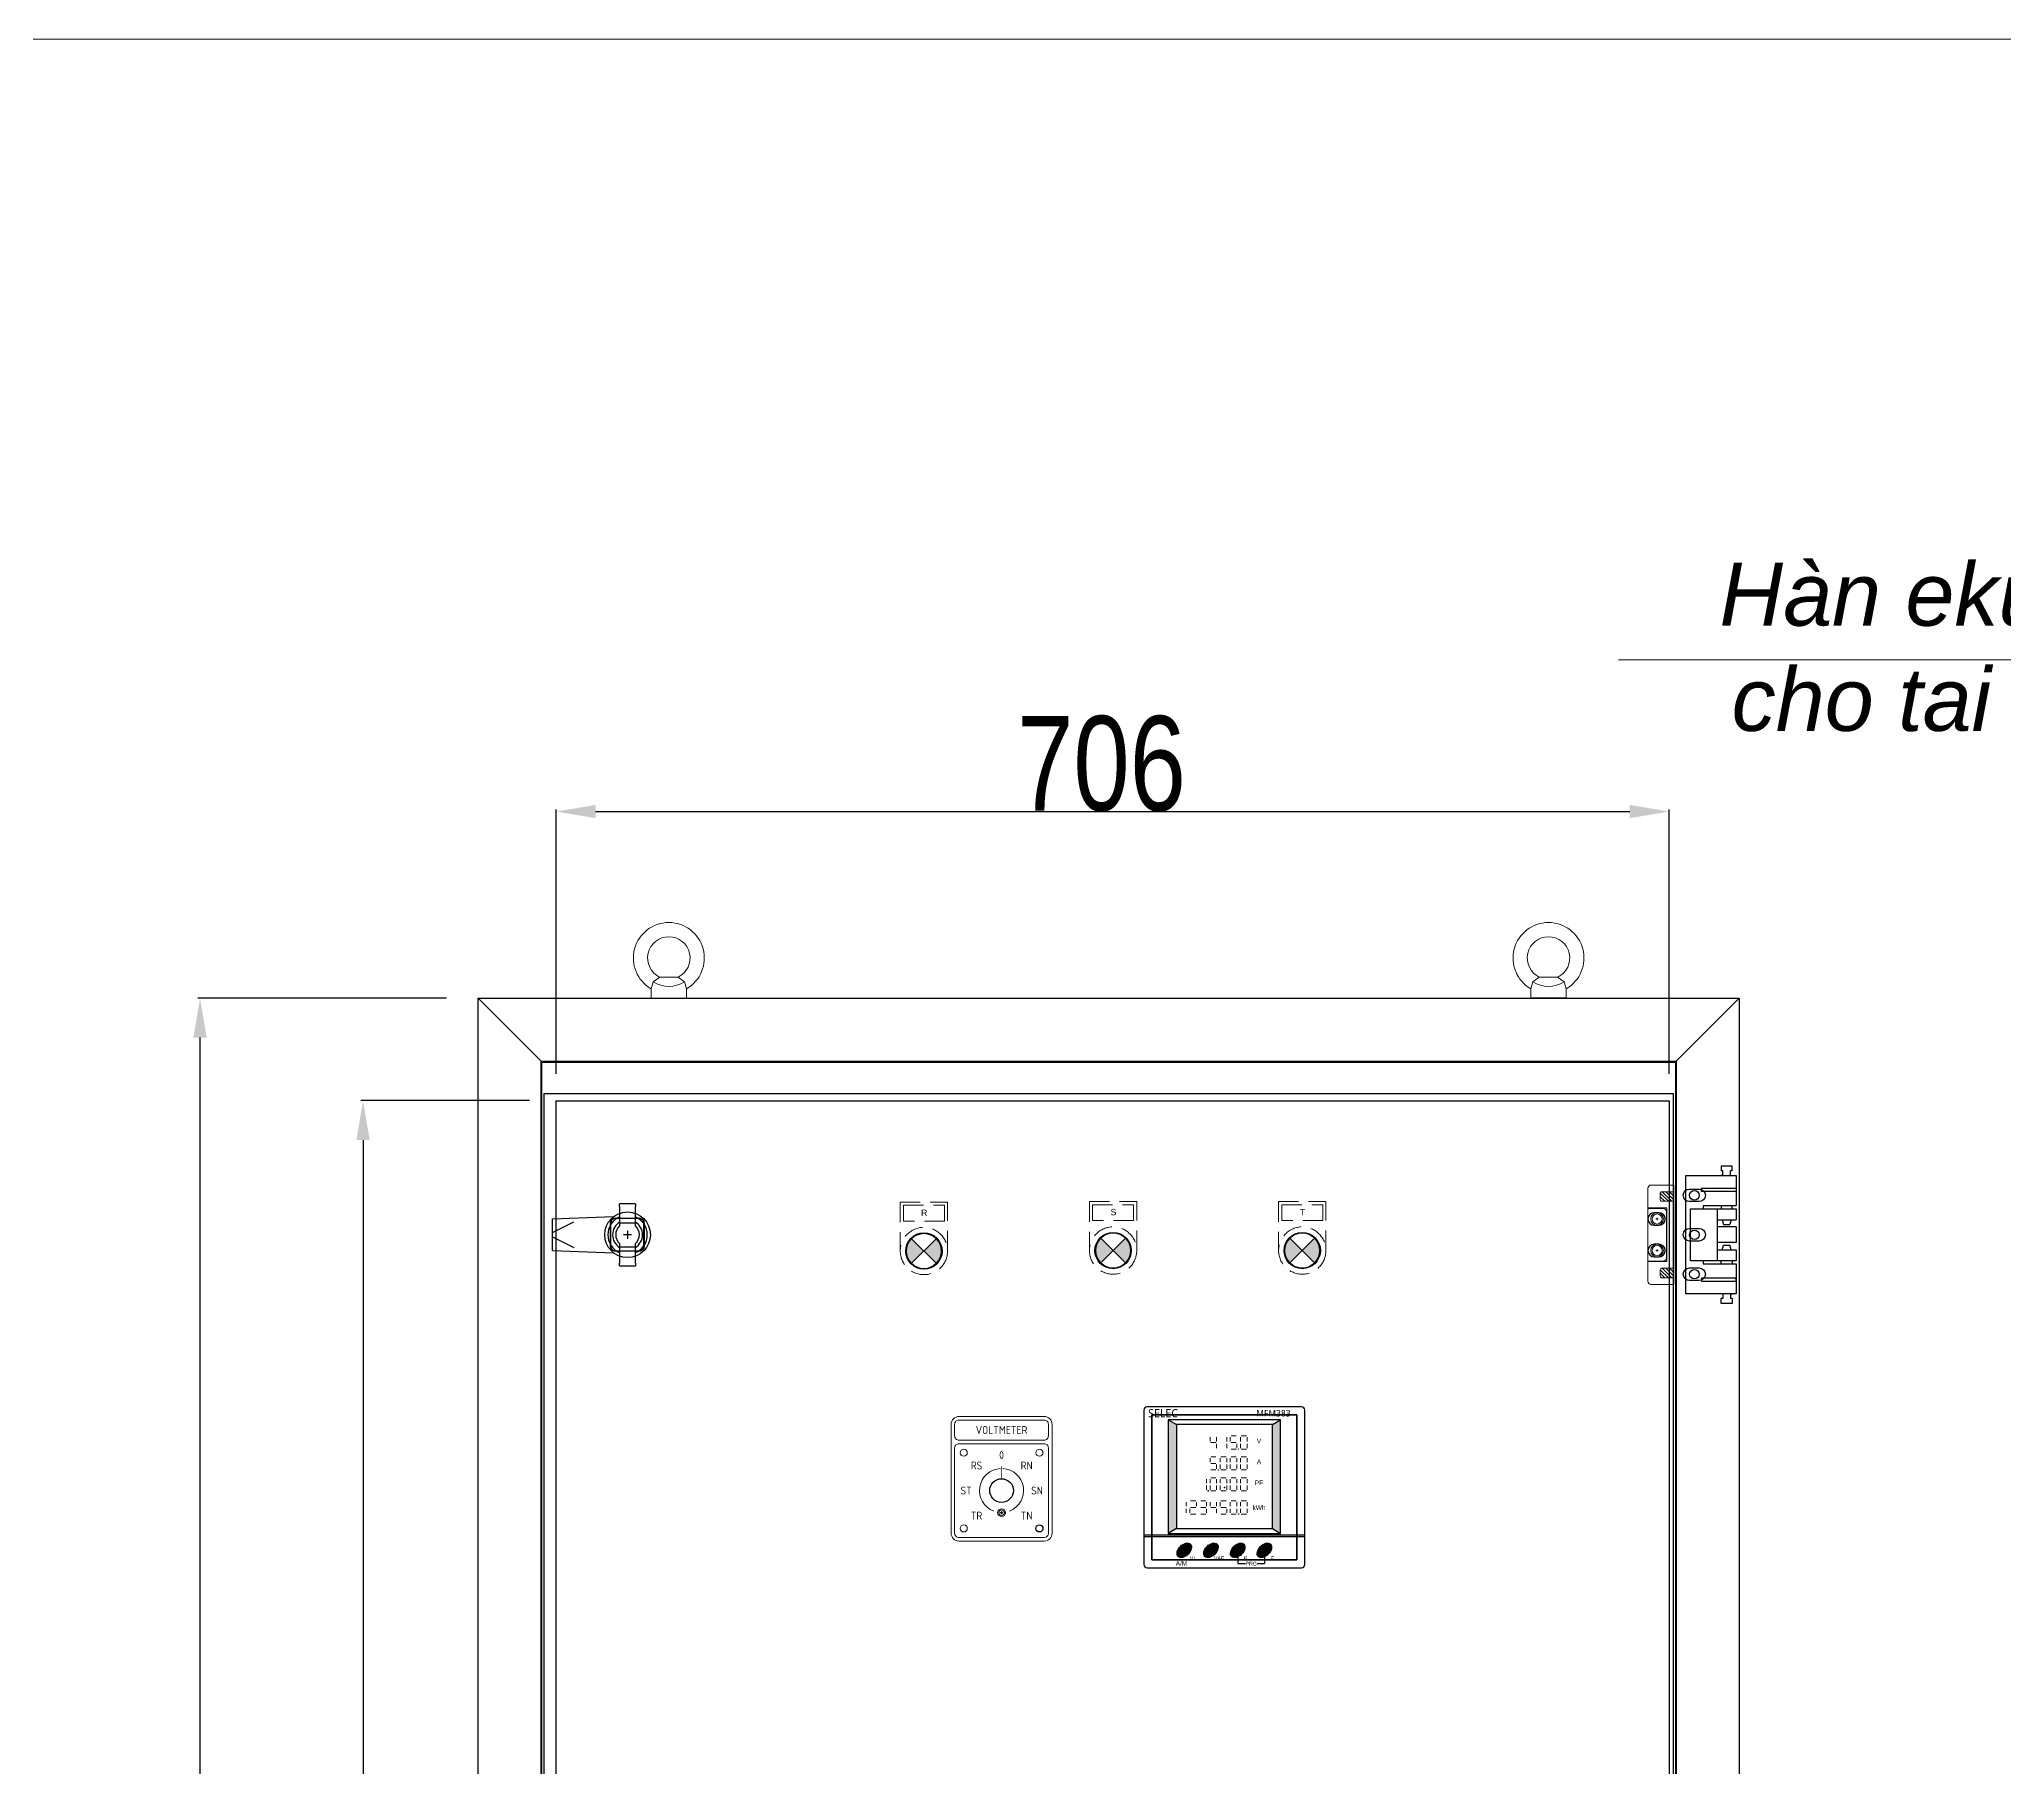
# Model space of a CAD drawing. Header units: inches. Extents: x 21 to 136330, y 8 to 58290.
# Drawn here: x 93930 to 95177, y 24877 to 25972 of the extents above; entities that cross this region are included whole.
import ezdxf
from ezdxf.enums import TextEntityAlignment as Align

# ---------------------------------------------------------------- set-up
doc = ezdxf.new("R2010")
doc.units = ezdxf.units.IN
doc.header["$MEASUREMENT"] = 0
doc.set_wipeout_variables(frame=1)
doc.linetypes.add('DASHED', pattern=[19.05, 12.7, -6.35])
doc.linetypes.add('HIDDEN2', pattern=[4.7625, 3.175, -1.5875])
for name, color, linetype, lineweight in [('0 TĂNG CỨNG', 7, 'Continuous', 15), ('01', 7, 'HIDDEN2', 13), ('07', 5, 'Continuous', 5), ('hw_Text', 7, 'Continuous', 13), ('ME-DIM', 8, 'Continuous', 13)]:
    doc.layers.add(name, color=color, linetype=linetype, lineweight=lineweight)
for name, color, linetype in [('@.0.DM. NÉT CHÍNH', 7, 'Continuous'), ('@.DM. NÉT CẮT', 2, 'Continuous'), ('@.DM. THIẾT BỊ', 7, 'Continuous')]:
    doc.layers.add(name, color=color, linetype=linetype)
doc.layers.add('@.DM. KÍCH THƯỚC', color=8, linetype='Continuous', transparency=0.2)
doc.layers.add('@.DM. KÍCH THƯỚC @ 1', color=8, linetype='Continuous', transparency=0.2)
doc.layers.add('@.DM. TÔ VL', color=8, linetype='DASHED', lineweight=5, transparency=0.4)
doc.styles.add('1_Segoe UI', font='segoeui.ttf')
doc.styles.add('ARIAL', font='arial.ttf')
doc.styles.add('Arial-Black', font='')
doc.styles.add('roman', font='roman.shx', dxfattribs={"width": 0.8})
doc.styles.add('Tahoma (Input Text)', font='tahoma.ttf')
doc.styles.add('TEXT-ELECTRICAL', font='')
doc.styles.add('VnArial', font='')
doc.styles.add('WD_IEC', font='isocp2.shx')
doc.styles.get('Arial-Black').set_extended_font_data('Arial Black')
doc.styles.get('TEXT-ELECTRICAL').set_extended_font_data('.VnArial NarrowH')
doc.styles.get('VnArial').set_extended_font_data('.VnArial')
doc.dimstyles.new('Kích thước Duy Mạnh', dxfattribs={"dimtxt": 30, "dimasz": 25, "dimexe": 1.25, "dimexo": 20, "dimtad": 1, "dimdec": 1, "dimtxsty": 'roman', "dimcen": 2.5, "dimclrd": 8, "dimclre": 8, "dimclrt": 2, "dimadec": 0, "dimazin": 0, "dimtfac": 1, "dimtdec": 1, "dimtix": 1, "dimtmove": 0, "dimatfit": 3, "dimfxl": 1, "dimtfillclr": 1, "dimarcsym": 0})
doc.dimstyles.new('ME DIM 1-20', dxfattribs={"dimscale": 20, "dimtxt": 2, "dimasz": 1, "dimexe": 0.5, "dimexo": 0.5, "dimgap": 0.5, "dimtad": 1, "dimdec": 0, "dimzin": 0, "dimdsep": 46, "dimtxsty": 'TEXT-ELECTRICAL', "dimblk": 'OBLIQUE', "dimcen": 0, "dimdle": 0.5, "dimclrd": 256, "dimclre": 256, "dimclrt": 256, "dimadec": 0, "dimazin": 0, "dimtfac": 1, "dimtdec": 0, "dimtix": 1, "dimtofl": 0, "dimtmove": 0, "dimatfit": 3, "dimfxl": 1, "dimtolj": 1, "dimtzin": 0, "dimlwd": -1, "dimlwe": -1, "dimarcsym": 0})

# ---------------------------------------------------------------- blocks, each defined once
blk = doc.blocks.new('*D1575')
at = {"layer": '@.DM. KÍCH THƯỚC', "color": 8, "lineweight": -2, "transparency": 16777216}
for p, q in [((94257.9, 25316.5), (94257.9, 25484.1)), ((94963.9, 25316.5), (94963.9, 25484.1))]:
    blk.add_line(p, q, dxfattribs=at)
at = {"layer": '@.DM. KÍCH THƯỚC', "lineweight": -2, "transparency": 16777216}
blk.add_line((94282.9, 25482.8), (94938.9, 25482.8), dxfattribs=at)
at = {"layer": '@.DM. KÍCH THƯỚC', "transparency": 16777216}
for points in [[(94282.9, 25487), (94282.9, 25478.6), (94257.9, 25482.8)], [(94938.9, 25487), (94938.9, 25478.6), (94963.9, 25482.8)]]:
    blk.add_solid(points, dxfattribs=at)
at = {"layer": 'Defpoints', "color": 0, "transparency": 16777216}
for p in [(94963.9, 25482.8), (94257.9, 25296.5), (94963.9, 25296.5)]:
    blk.add_point(p, dxfattribs=at)
at = {"layer": '@.DM. KÍCH THƯỚC', "color": 2, "transparency": 16777216, "insert": (94550.3, 25543.4), "char_height": 60, "attachment_point": 1, "style": 'roman'}
blk.add_mtext('706', dxfattribs=at)
blk = doc.blocks.new('*D1576')
at = {"layer": '@.DM. KÍCH THƯỚC', "color": 8, "lineweight": -2, "transparency": 16777216}
for p, q in [((94240.9, 25299.5), (94134.1, 25299.5)), ((94240.9, 24029.5), (94134.1, 24029.5))]:
    blk.add_line(p, q, dxfattribs=at)
at = {"layer": '@.DM. KÍCH THƯỚC', "lineweight": -2, "transparency": 16777216}
blk.add_line((94135.4, 25274.5), (94135.4, 24054.5), dxfattribs=at)
at = {"layer": '@.DM. KÍCH THƯỚC', "transparency": 16777216}
for points in [[(94131.2, 25274.5), (94139.6, 25274.5), (94135.4, 25299.5)], [(94131.2, 24054.5), (94139.6, 24054.5), (94135.4, 24029.5)]]:
    blk.add_solid(points, dxfattribs=at)
at = {"layer": 'Defpoints', "color": 0, "transparency": 16777216}
for p in [(94260.9, 25299.5), (94135.4, 24029.5), (94260.9, 24029.5)]:
    blk.add_point(p, dxfattribs=at)
at = {"layer": '@.DM. KÍCH THƯỚC', "color": 2, "transparency": 16777216, "insert": (94074.8, 24624.5), "char_height": 60, "attachment_point": 1, "rotation": 90, "style": 'roman'}
blk.add_mtext('1270', dxfattribs=at)
blk = doc.blocks.new('*D1581')
at = {"layer": '@.DM. KÍCH THƯỚC', "color": 8, "lineweight": -2, "transparency": 16777216}
for p, q in [((94188.4, 25364.5), (94030.7, 25364.5)), ((94191.4, 23964.5), (94030.7, 23964.5))]:
    blk.add_line(p, q, dxfattribs=at)
at = {"layer": '@.DM. KÍCH THƯỚC', "lineweight": -2, "transparency": 16777216}
blk.add_line((94032, 23989.5), (94032, 25339.5), dxfattribs=at)
at = {"layer": '@.DM. KÍCH THƯỚC', "transparency": 16777216}
for points in [[(94027.8, 25339.5), (94036.2, 25339.5), (94032, 25364.5)], [(94027.8, 23989.5), (94036.2, 23989.5), (94032, 23964.5)]]:
    blk.add_solid(points, dxfattribs=at)
at = {"layer": 'Defpoints', "color": 0, "transparency": 16777216}
for p in [(94032, 25364.5), (94208.4, 25364.5), (94211.4, 23964.5)]:
    blk.add_point(p, dxfattribs=at)
at = {"layer": '@.DM. KÍCH THƯỚC', "color": 2, "transparency": 16777216, "insert": (93971.4, 24584.5), "char_height": 60, "attachment_point": 1, "rotation": 90, "style": 'roman'}
blk.add_mtext('1400', dxfattribs=at)
blk = doc.blocks.new('_Oblique')
at = {"color": 0, "linetype": 'ByBlock', "lineweight": -2}
blk.add_line((-0.5, -0.5), (0.5, 0.5), dxfattribs=at)
blk = doc.blocks.new('KHUNG KT1')
at = {"color": 7}
blk.add_lwpolyline([(0, 0), (7128, 0), (7128, -5040), (0, -5040)], close=True, dxfattribs=at)
at = {"color": 1, "style": 'Tahoma (Input Text)', "flags": 8}
for tag, p in [('#01', (328.9, -4851.1)), ('#03', (1514.7, -4846.3)), ('#05', (2819, -4851.1)), ('#07', (4424, -4851.1)), ('#09', (5172.9, -4851.1)), ('#02', (189.8, -4995.1)), ('#04', (1755.3, -4995.1)), ('#06', (2727.8, -4995.1)), ('#08', (4382.7, -4995.1)), ('#10', (5172.9, -4995.1))]:
    blk.add_attdef(tag, p, '', height=60, dxfattribs=at)
blk.add_attdef('#11', text='', height=60, dxfattribs=at).set_placement((6996, -4961.6), align=Align.CENTER)
at = {"layer": '0 TĂNG CỨNG', "color": 1, "style": 'ARIAL'}
blk.add_attdef('#12', (852.8, -4987.6), '', height=60, dxfattribs=at)
blk = doc.blocks.new('ty')
at = {"lineweight": 5}
for p, q in [((61130.1, -17153), (61126, -17155.8)), ((61130.1, -17153), (61141.8, -17153)), ((61141.8, -17153), (61145.8, -17155.8)), ((61126, -17155.8), (61124.7, -17160.3)), ((61124.7, -17160.3), (61124.7, -17166.3)), ((61145.8, -17155.8), (61147.2, -17160.3)), ((61147.2, -17160.3), (61147.2, -17166.3))]:
    blk.add_line(p, q, dxfattribs=at)
blk.add_line((61124.7, -17166.3), (61147.2, -17166.3))
for radius, start, end in [(22.5, 300, 240), (13.5, 295.6793, 244.3207), (18, 236.633, 303.367)]:
    blk.add_arc((61135.9, -17140.8), radius, start, end, dxfattribs=at)
blk = doc.blocks.new('Den XANH')
h = blk.add_hatch(color=5)
h.paths.add_polyline_path([(15, 15), (22.8, 7.2, 0.198912), (26, 15, 0.198912), (22.8, 22.8)])
h.paths.add_polyline_path([(15, 15), (7.2, 22.8, 0.198912), (4, 15, 0.198912), (7.2, 7.2)])
at = {"color": 7}
for p, q in [((0, 46), (30, 46)), ((0, 46), (0, 15)), ((30, 15), (30, 46))]:
    blk.add_line(p, q, dxfattribs=at)
blk.add_lwpolyline([(2, 44), (28, 44), (28, 34), (2, 34)], close=True, dxfattribs=at)
blk.add_circle((15, 15), 15, dxfattribs=at)
at = {"layer": '07', "color": 5, "linetype": 'Continuous', "lineweight": 5, "ltscale": 3}
for p, q in [((22.8, 22.8), (7.2, 7.2)), ((7.2, 22.8), (22.8, 7.2))]:
    blk.add_line(p, q, dxfattribs=at)
blk.add_circle((15, 15), 11, dxfattribs=at)
at = {"layer": '01', "color": 2, "linetype": 'Continuous', "lineweight": 5, "style": 'Arial-Black'}
blk.add_attdef('T-SP', text='', height=2.4, dxfattribs=at).set_placement((15.2, 37), align=Align.CENTER)
blk = doc.blocks.new('Den DO')
h = blk.add_hatch(color=1)
h.paths.add_polyline_path([(7.2, 7.2), (15, 15), (7.2, 22.8, 0.198912), (4, 15, 0.198912)])
h.paths.add_polyline_path([(15, 15), (22.8, 7.2, 0.198912), (26, 15, 0.198912), (22.8, 22.8)])
at = {"color": 7}
for p, q in [((0, 46), (30, 46)), ((0, 46), (0, 15)), ((30, 15), (30, 46))]:
    blk.add_line(p, q, dxfattribs=at)
blk.add_lwpolyline([(2, 44), (28, 44), (28, 34), (2, 34)], close=True, dxfattribs=at)
blk.add_circle((15, 15), 15, dxfattribs=at)
at = {"layer": '07', "color": 1, "linetype": 'Continuous', "lineweight": 5, "ltscale": 3}
for p, q in [((22.8, 22.8), (7.2, 7.2)), ((7.2, 22.8), (22.8, 7.2))]:
    blk.add_line(p, q, dxfattribs=at)
blk.add_circle((15, 15), 11, dxfattribs=at)
at = {"layer": '01', "color": 2, "linetype": 'Continuous', "lineweight": 5, "style": 'Arial-Black'}
blk.add_attdef('T-SP', text='', height=2.4, dxfattribs=at).set_placement((15, 38.8), align=Align.CENTER)
blk = doc.blocks.new('Den VANG')
h = blk.add_hatch(color=2)
h.paths.add_polyline_path([(22.8, 7.2, 0.198912), (26, 15, 0.198912), (22.8, 22.8), (15, 15)])
h.paths.add_polyline_path([(7.2, 7.2), (15, 15), (7.2, 22.8, 0.198912), (4, 15, 0.198912)])
at = {"color": 7}
for p, q in [((0, 46), (30, 46)), ((0, 46), (0, 15)), ((30, 15), (30, 46))]:
    blk.add_line(p, q, dxfattribs=at)
blk.add_lwpolyline([(2, 44), (28, 44), (28, 34), (2, 34)], close=True, dxfattribs=at)
blk.add_circle((15, 15), 15, dxfattribs=at)
at = {"layer": '07', "color": 2, "linetype": 'Continuous', "lineweight": 5, "ltscale": 3}
for p, q in [((22.8, 22.8), (7.2, 7.2)), ((7.2, 22.8), (22.8, 7.2))]:
    blk.add_line(p, q, dxfattribs=at)
blk.add_circle((15, 15), 11, dxfattribs=at)
at = {"layer": '01', "color": 2, "linetype": 'Continuous', "lineweight": 5, "style": 'Arial-Black'}
blk.add_attdef('T-SP', text='', height=2.4, dxfattribs=at).set_placement((15.2, 37), align=Align.CENTER)
blk = doc.blocks.new('*U132')
for centre in [(-120, -31.3), (0, -31), (120, -31)]:
    blk.add_circle(centre, 11.5)
at = {"layer": '@.DM. TÔ VL', "color": 7}
ref = blk.add_blockref('Den VANG', (-15, -46), dxfattribs=at)
ref.add_attrib('T-SP', 'S', dxfattribs={"layer": '01', "color": 2, "linetype": 'Continuous', "lineweight": 5, "height": 4, "style": 'ARIAL'}).set_placement((0.2, -8.6), align=Align.CENTER)
ref = blk.add_blockref('Den XANH', (105, -46), dxfattribs=at)
ref.add_attrib('T-SP', 'T', dxfattribs={"layer": '01', "color": 2, "linetype": 'Continuous', "lineweight": 5, "height": 4, "style": 'ARIAL'}).set_placement((120.2, -8.7), align=Align.CENTER)
ref = blk.add_blockref('Den DO', (-135, -46.3), dxfattribs=at)
ref.add_attrib('T-SP', 'R', dxfattribs={"layer": '01', "color": 2, "linetype": 'Continuous', "lineweight": 5, "height": 4, "style": 'ARIAL'}).set_placement((-119.8, -9.1), align=Align.CENTER)
blk = doc.blocks.new('*U62')
at = {"color": 0, "linetype": 'ByBlock', "lineweight": 9}
blk.add_lwpolyline([(-27, 32), (27, 32, 0.414214), (29.7, 34.7), (29.7, 42, 0.414214), (27, 44.7), (-27, 44.7, 0.414214), (-29.8, 42), (-29.8, 34.7, 0.414214)], format="xyb", close=True, dxfattribs=at)
at = {"color": 150, "linetype": 'ByBlock', "lineweight": 9}
for centre in [(-24, 24), (24, 24), (-24, -24), (24, -24)]:
    blk.add_circle(centre, 2.25, dxfattribs=at)
at = {"color": 0, "linetype": 'ByBlock', "lineweight": 9, "style": 'WD_IEC'}
for s, p in [('VOLTMETER', (0, 38.4)), ('RS', (-15.9, 15.9)), ('RN', (15.9, 15.9)), ('ST', (-22.5, 0)), ('SN', (22.5, 0)), ('TR', (-15.9, -15.9)), ('TN', (15.9, -15.9))]:
    blk.add_text(s, height=5, dxfattribs=at).set_placement(p, align=Align.MIDDLE_CENTER)
at = {"color": 0, "linetype": 'ByBlock', "lineweight": 9}
blk.add_wipeout([(5.5, 0), (0.2, 15.3), (0.2, 15.3), (0.2, 15.3), (0.2, 15.4), (0.2, 15.4), (0.2, 15.4), (0.2, 15.4), (0.2, 15.4), (0.2, 15.4), (0.2, 15.4), (0.1, 15.4), (0.1, 15.4), (0.1, 15.5), (0.1, 15.5), (0.1, 15.5), (0.1, 15.5), (0.1, 15.5), (0, 15.5), (0, 15.5), (0, 15.5), (0, 15.5), (0, 15.5), (0, 15.5), (-0.1, 15.5), (-0.1, 15.5), (-0.1, 15.5), (-0.1, 15.5), (-0.1, 15.5), (-0.1, 15.4), (-0.1, 15.4), (-0.2, 15.4), (-0.2, 15.4), (-0.2, 15.4), (-0.2, 15.4), (-0.2, 15.4), (-0.2, 15.4), (-0.2, 15.4), (-0.2, 15.3), (-0.2, 15.3), (-0.2, 15.3), (-5.5, 0), (-4.5, -19), (4.5, -19)], dxfattribs=at)
at = {"linetype": 'ByBlock', "lineweight": 9}
blk.add_hatch(color=0, dxfattribs=at).paths.add_polyline_path([(0.2, 15.3), (0.2, 15.3), (0.2, 15.3), (0.2, 15.4), (0.2, 15.4), (0.2, 15.4), (0.2, 15.4), (0.2, 15.4), (0.2, 15.4), (0.2, 15.4), (0.1, 15.4), (0.1, 15.4), (0.1, 15.5), (0.1, 15.5), (0.1, 15.5), (0.1, 15.5), (0.1, 15.5), (0, 15.5), (0, 15.5), (0, 15.5), (0, 15.5), (0, 15.5), (0, 15.5), (-0.1, 15.5), (-0.1, 15.5), (-0.1, 15.5), (-0.1, 15.5), (-0.1, 15.5), (-0.1, 15.4), (-0.1, 15.4), (-0.2, 15.4), (-0.2, 15.4), (-0.2, 15.4), (-0.2, 15.4), (-0.2, 15.4), (-0.2, 15.4), (-0.2, 15.4), (-0.2, 15.3), (-0.2, 15.3), (-0.2, 15.3), (-0.2, 7.5), (0.2, 7.5)])
at = {"color": 0, "linetype": 'ByBlock', "lineweight": 18}
blk.add_lwpolyline([(-27, -32), (27, -32, 0.414214), (32, -27), (32, 42, 0.414214), (27, 47), (-27, 47, 0.414214), (-32, 42), (-32, -27, 0.414214)], format="xyb", close=True, dxfattribs=at)
at = {"color": 0, "linetype": 'ByBlock', "lineweight": 9}
blk.add_lwpolyline([(-27, -29.8), (27, -29.8, 0.414214), (29.7, -27), (29.7, 27, 0.414214), (27, 29.7), (-27, 29.7, 0.414214), (-29.8, 27), (-29.8, -27, 0.414214)], format="xyb", close=True, dxfattribs=at)
blk.add_lwpolyline([(0.8, -14.1), (0.8, -13.9), (0.1, -13.9), (0.1, -13.2), (-0.1, -13.2), (-0.1, -13.9), (-0.8, -13.9), (-0.8, -14.1), (-0.1, -14.1), (-0.1, -14.8), (0.1, -14.8), (0.1, -14.1)], close=True, dxfattribs=at)
at = {"color": 150, "linetype": 'ByBlock', "lineweight": 9}
blk.add_circle((0, 0), 7.5, dxfattribs=at)
at = {"color": 0, "linetype": 'ByBlock', "lineweight": 9}
for radius in [2.5, 1.75]:
    blk.add_circle((0, -14), radius, dxfattribs=at)
for start, end in [(92.839, 249.0883), (290.9117, 87.161)]:
    blk.add_arc((0, 0), 14, start, end, dxfattribs=at)
at = {"layer": 'Defpoints', "color": 1, "linetype": 'ByBlock', "lineweight": 9}
blk.add_line((0, 0), (0, 0), dxfattribs=at)
at = {"color": 0, "linetype": 'ByBlock', "lineweight": 9, "style": 'WD_IEC'}
blk.add_text('0', height=5, dxfattribs=at).set_placement((0, 22.5), align=Align.MIDDLE_CENTER)
blk = doc.blocks.new('*U40')
at = {"ltscale": 5, "true_color": 0x22346e, "transparency": 33554559}
h = blk.add_hatch(color=159, dxfattribs=at)
h.dxf.hatch_style = 1
h.set_gradient(color2=(255, 255, 0), name='SPHERICAL')
h.paths.add_polyline_path([(-29.5, 88.1), (-34.5, 91.1), (-34.5, 21.2), (-29.5, 24.2)])
h = blk.add_hatch(color=159, dxfattribs=at)
h.dxf.hatch_style = 1
h.set_gradient(color2=(255, 255, 0), name='SPHERICAL')
h.paths.add_polyline_path([(29.5, 88.1), (34.5, 91.1), (34.5, 21.2), (29.5, 24.2)])
at = {"ltscale": 5, "transparency": 33554559}
h = blk.add_hatch(color=256, dxfattribs=at)
h.dxf.hatch_style = 1
h.set_gradient(color1=(200, 201, 45), color2=(0, 0, 0), name='INVCURVED')
edge = h.paths.add_edge_path()
edge.add_ellipse((-24.7, 10.8), major_axis=(-3.73, -3.73), ratio=0.643306, start_angle=0, end_angle=360)
h = blk.add_hatch(color=256, dxfattribs=at)
h.dxf.hatch_style = 1
h.set_gradient(color1=(200, 201, 45), color2=(0, 0, 0), name='INVCURVED')
edge = h.paths.add_edge_path()
edge.add_ellipse((-8.3, 10.8), major_axis=(-3.73, -3.73), ratio=0.643306, start_angle=0, end_angle=360)
h = blk.add_hatch(color=256, dxfattribs=at)
h.dxf.hatch_style = 1
h.set_gradient(color1=(200, 201, 45), color2=(0, 0, 0), name='INVCURVED')
edge = h.paths.add_edge_path()
edge.add_ellipse((8.2, 10.8), major_axis=(-3.73, -3.73), ratio=0.643306, start_angle=0, end_angle=360)
h = blk.add_hatch(color=256, dxfattribs=at)
h.dxf.hatch_style = 1
h.set_gradient(color1=(200, 201, 45), color2=(0, 0, 0), name='INVCURVED')
edge = h.paths.add_edge_path()
edge.add_ellipse((24.6, 10.8), major_axis=(-3.73, -3.73), ratio=0.643306, start_angle=0, end_angle=360)
at = {"color": 152, "true_color": 0x2776bb}
for p, q in [((-34.5, 91.1), (-29.5, 88.1)), ((29.5, 88.1), (34.5, 91.1)), ((-29.5, 24.2), (-34.5, 21.2)), ((29.5, 24.2), (34.5, 21.2))]:
    blk.add_line(p, q, dxfattribs=at)
at = {"color": 7, "linetype": 'Continuous', "lineweight": 13}
for p, q in [((-8.8, 80.3), (-8.8, 77.8)), ((-8.4, 77), (-5.2, 77)), ((-4.8, 80.3), (-4.8, 77.8)), ((-4.8, 73.7), (-4.8, 76.3)), ((1.5, 80.3), (1.5, 77.8)), ((1.5, 73.7), (1.5, 76.3)), ((3.6, 80.3), (3.6, 77.8)), ((4.1, 81.1), (7.3, 81.1)), ((4.1, 77), (7.3, 77)), ((4.1, 73), (7.3, 73)), ((7.7, 73.7), (7.7, 76.3)), ((9.9, 80.3), (9.9, 77.8)), ((9.9, 73.7), (9.9, 76.3)), ((10.3, 81.1), (13.5, 81.1)), ((10.3, 73), (13.5, 73)), ((13.9, 80.3), (13.9, 77.8)), ((13.9, 73.7), (13.9, 76.3)), ((-8.8, 67.5), (-8.8, 64.9)), ((-8.4, 68.2), (-5.2, 68.2)), ((-8.4, 64.2), (-5.2, 64.2)), ((-4.8, 60.9), (-4.8, 63.5)), ((-2.6, 67.5), (-2.6, 64.9)), ((-2.6, 60.9), (-2.6, 63.5)), ((-2.2, 68.2), (1, 68.2)), ((1.5, 67.5), (1.5, 64.9)), ((1.5, 60.9), (1.5, 63.5)), ((3.6, 67.5), (3.6, 64.9)), ((3.6, 60.9), (3.6, 63.5)), ((4.1, 68.2), (7.3, 68.2)), ((7.7, 67.5), (7.7, 64.9)), ((7.7, 60.9), (7.7, 63.5)), ((9.9, 67.5), (9.9, 64.9)), ((9.9, 60.9), (9.9, 63.5)), ((10.3, 68.2), (13.5, 68.2)), ((13.9, 67.5), (13.9, 64.9)), ((13.9, 60.9), (13.9, 63.5)), ((-11, 54.6), (-11, 52.1)), ((-11, 48), (-11, 50.6)), ((-8.8, 54.6), (-8.8, 52.1)), ((-8.8, 48), (-8.8, 50.6)), ((-8.4, 60.2), (-5.2, 60.2)), ((-8.4, 55.4), (-5.2, 55.4)), ((-4.8, 54.6), (-4.8, 52.1)), ((-4.8, 48), (-4.8, 50.6)), ((-2.6, 54.6), (-2.6, 52.1)), ((-2.6, 48), (-2.6, 50.6)), ((-2.2, 60.2), (1, 60.2)), ((-2.2, 55.4), (1, 55.4)), ((1.5, 54.6), (1.5, 52.1)), ((1.5, 48), (1.5, 50.6)), ((3.6, 54.6), (3.6, 52.1)), ((3.6, 48), (3.6, 50.6)), ((4.1, 60.2), (7.3, 60.2)), ((4.1, 55.4), (7.3, 55.4)), ((7.7, 54.6), (7.7, 52.1)), ((7.7, 48), (7.7, 50.6)), ((9.9, 54.6), (9.9, 52.1)), ((9.9, 48), (9.9, 50.6)), ((10.3, 60.2), (13.5, 60.2)), ((10.3, 55.4), (13.5, 55.4)), ((13.9, 54.6), (13.9, 52.1)), ((13.9, 48), (13.9, 50.6)), ((-23.5, 40.4), (-23.5, 37.9)), ((-23.5, 33.8), (-23.5, 36.4)), ((-21.3, 33.8), (-21.3, 36.4)), ((-20.9, 41.2), (-17.6, 41.2)), ((-20.9, 37.1), (-17.6, 37.1)), ((-17.2, 40.4), (-17.2, 37.9)), ((-14.6, 41.2), (-11.4, 41.2)), ((-14.6, 37.1), (-11.4, 37.1)), ((-11, 40.4), (-11, 37.9)), ((-11, 33.8), (-11, 36.4)), ((-8.8, 40.4), (-8.8, 37.9)), ((-8.4, 47.3), (-5.2, 47.3)), ((-8.4, 37.1), (-5.2, 37.1)), ((-4.8, 40.4), (-4.8, 37.9)), ((-4.8, 33.8), (-4.8, 36.4)), ((-2.6, 40.4), (-2.6, 37.9)), ((-2.2, 47.3), (1, 47.3)), ((-2.2, 41.2), (1, 41.2)), ((-2.2, 37.1), (1, 37.1)), ((1.5, 33.8), (1.5, 36.4)), ((3.6, 40.4), (3.6, 37.9)), ((3.6, 33.8), (3.6, 36.4)), ((4.1, 47.3), (7.3, 47.3)), ((4.1, 41.2), (7.3, 41.2)), ((7.7, 40.4), (7.7, 37.9)), ((7.7, 33.8), (7.7, 36.4)), ((9.9, 40.4), (9.9, 37.9)), ((9.9, 33.8), (9.9, 36.4)), ((10.3, 47.3), (13.5, 47.3)), ((10.3, 41.2), (13.5, 41.2)), ((13.9, 40.4), (13.9, 37.9)), ((13.9, 33.8), (13.9, 36.4)), ((-20.9, 33.1), (-17.6, 33.1)), ((-14.6, 33.1), (-11.4, 33.1)), ((-2.2, 33.1), (1, 33.1)), ((4.1, 33.1), (7.3, 33.1)), ((10.3, 33.1), (13.5, 33.1))]:
    blk.add_line(p, q, dxfattribs=at)
for p, q in [((-49.5, 20.3), (49.5, 20.3)), ((-49.5, 19.2), (49.5, 19.2))]:
    blk.add_line(p, q)
at = {"ltscale": 5}
for p, q in [((8.2, 6.8), (8.2, 2.6)), ((8.2, 2.6), (13, 2.6)), ((20.1, 2.6), (24.6, 2.6)), ((24.6, 6.8), (24.6, 2.6))]:
    blk.add_line(p, q, dxfattribs=at)
blk.add_lwpolyline([(-47.5, 99, 0.414214), (-49.5, 97), (-49.5, 2, 0.414214), (-47.5, 0), (47.5, 0, 0.414214), (49.5, 2), (49.5, 97, 0.414214), (47.5, 99)], format="xyb", close=True)
at = {"color": 152, "true_color": 0x2776bb}
for points in [[(-34.5, 21.2), (34.5, 21.2), (34.5, 91.1), (-34.5, 91.1)], [(-29.5, 24.2), (29.5, 24.2), (29.5, 88.1), (-29.5, 88.1)]]:
    blk.add_lwpolyline(points, close=True, dxfattribs=at)
at = {"ltscale": 5}
for centre in [(8.8, 73), (-3.7, 60.2), (-9.9, 47.3), (8.8, 33.1)]:
    blk.add_circle(centre, 0.076, dxfattribs=at)
for centre in [(-24.7, 10.8), (-8.3, 10.8), (8.2, 10.8), (24.6, 10.8)]:
    blk.add_ellipse(centre, major_axis=(-3.73, -3.73), ratio=0.643306)
blk.add_point((-9.9, 47.3), dxfattribs=at)
at = {"style": '1_Segoe UI'}
for s, height, p in [('SELEC', 5, (-46.9, 92.6)), ('MFM383', 4, (19.6, 93.1))]:
    blk.add_text(s, height=height, dxfattribs=at).set_placement(p)
at = {"layer": 'hw_Text', "lineweight": 13, "style": 'VnArial'}
for s, height, p in [('V', 2.88, (21.3, 78)), ('A', 2.88, (21.3, 65.2)), ('PF', 2.88, (21.3, 52.3)), ('kWh', 2.88, (21.3, 37.1)), ('A/M', 2.88, (-26.4, 2.8)), ('VI', 2.3, (-19.7, 5.9)), ('VAF', 2.3, (-3.3, 5.9)), ('P', 2.3, (13.1, 5.9)), ('PRG', 2.3, (16.5, 2.6)), ('E', 2.3, (29.6, 5.9))]:
    blk.add_text(s, height=height, rotation=360, dxfattribs=at).set_placement(p, align=Align.MIDDLE_CENTER)
blk = doc.blocks.new('1232')
at = {"layer": '@.DM. THIẾT BỊ'}
blk.add_point((48, 46.5), dxfattribs=at)
blk.add_blockref('*U40', (48, -3), dxfattribs=at)
blk = doc.blocks.new('cắt màn điều khiển')
at = {"layer": '@.DM. NÉT CẮT'}
blk.add_lwpolyline([(46, 46), (-46, 46), (-46, -46), (46, -46)], close=True, dxfattribs=at)
blk.add_point((0, 0), dxfattribs=at)
blk = doc.blocks.new('MS722')
at = {"layer": '@.DM. THIẾT BỊ', "color": 4}
for p, q in [((-5, 37.8), (-5, 39.5)), ((5, 39.5), (-5, 39.5)), ((-5, 37.8), (-5, 27.2)), ((5, 39.5), (5, 37.8)), ((5, 27.2), (5, 37.8)), ((-5, 27.2), (-5, 25.3)), ((5, 27.2), (-5, 27.2)), ((5, 25.3), (5, 27.2)), ((-5, 14.2), (-5, 12.2)), ((5, 12.2), (5, 14.2)), ((-5, 12.2), (-5, 1.7)), ((-5, 12.2), (5, 12.2)), ((-5, 0), (-5, 1.7)), ((-5, 0), (5, 0)), ((5, 1.7), (5, 12.2)), ((5, 1.7), (5, 0))]:
    blk.add_line(p, q, dxfattribs=at)
for radius, start, end in [(12.5, 113.5782, 246.4218), (7.5, 131.8103, 228.1897), (12.5, 293.5782, 66.4218), (7.5, 311.8103, 48.1897)]:
    blk.add_arc((0, 19.8), radius, start, end, dxfattribs=at)
at = {"layer": '@.DM. THIẾT BỊ', "color": 9}
for start, end in [(121.7569, 238.2431), (301.7569, 58.2431)]:
    blk.add_arc((0, 19.8), 9.5, start, end, dxfattribs=at)
blk = doc.blocks.new('KTRONG')
at = {"layer": '@.DM. THIẾT BỊ', "color": 8}
for p, q in [((-47.5, 10), (-8.9, 11.5)), ((-47.5, -10), (-47.5, 10)), ((-47.5, 1.4), (-34.1, 8.1)), ((-47.5, -1.4), (-34.1, -8.1)), ((-47.5, -10), (-8.9, -11.5))]:
    blk.add_line(p, q, dxfattribs=at)
at = {"layer": '@.DM. THIẾT BỊ', "color": 1, "ltscale": 10}
blk.add_line((0, 2.5), (0, -2.5), dxfattribs=at)
at = {"layer": '@.DM. THIẾT BỊ', "color": 8}
blk.add_lwpolyline([(10.5, 7.5), (10.5, -7.5, -0.414214), (7.5, -10.5), (-7.5, -10.5, -0.414214), (-10.5, -7.5), (-10.5, 7.5, -0.414214), (-7.5, 10.5), (7.5, 10.5, -0.414214)], format="xyb", close=True, dxfattribs=at)
at = {"layer": '@.DM. THIẾT BỊ', "color": 1, "ltscale": 10}
blk.add_lwpolyline([(2.5, 0), (-2.5, 0)], dxfattribs=at)
at = {"layer": '@.DM. THIẾT BỊ', "color": 8}
blk.add_circle((0, 0), 14.5, dxfattribs=at)
blk.add_blockref('MS722', (0, -19.8), dxfattribs=at)
blk = doc.blocks.new('BL012-FRONT')
at = {"layer": '0 TĂNG CỨNG'}
h = blk.add_hatch(dxfattribs=at)
h.set_pattern_fill('ANSI31', color=2, scale=0.5, angle=90, style=0)
h.set_pattern_definition([(135, (-85095.0619, -23179.3125), (-1.122532015, -1.122532015), [])])
edge = h.paths.add_edge_path()
edge.add_line((-0.4, 52.7), (7.2, 52.7))
edge.add_line((7.2, 52.7), (7.2, 58.8))
edge.add_line((7.2, 58.8), (-0.4, 58.8))
edge.add_arc((-0.4, 57.8), 1, 90, 180)
edge.add_line((-1.4, 57.8), (-1.4, 53.7))
edge.add_arc((-0.4, 53.7), 1, 180, 270)
h = blk.add_hatch(dxfattribs=at)
h.set_pattern_fill('ANSI31', color=2, scale=0.5, angle=90, style=0)
h.set_pattern_definition([(135, (-85095.0619, -23227.8125), (-1.122532015, -1.122532015), [])])
edge = h.paths.add_edge_path()
edge.add_line((-0.4, 4.2), (7.2, 4.2))
edge.add_line((7.2, 4.2), (7.2, 10.3))
edge.add_line((7.2, 10.3), (-0.4, 10.3))
edge.add_arc((-0.4, 9.3), 1, 90, 180)
edge.add_line((-1.4, 9.3), (-1.4, 5.2))
edge.add_arc((-0.4, 5.2), 1, 180, 270)
at = {"color": 2, "linetype": 'HIDDEN2'}
blk.add_line((7.2, 4.2), (7.2, 10.3), dxfattribs=at)
at = {"layer": '0 TĂNG CỨNG', "color": 8}
for p, q in [((-4.1, 41.5), (-2.8, 41.5)), ((-3.4, 42.2), (-3.4, 40.8)), ((-4.1, 21.5), (-2.8, 21.5)), ((-3.4, 22.2), (-3.4, 20.8))]:
    blk.add_line(p, q, dxfattribs=at)
at = {"layer": '0 TĂNG CỨNG', "color": 1}
blk.add_lwpolyline([(-9.2, 14.5), (-9.2, 2, 0.414214), (-7.2, 0), (7.2, 0), (7.2, 63), (-7.2, 63, 0.414214), (-9.2, 61), (-9.2, 48.5), (2.8, 48.5), (2.8, 14.5)], format="xyb", close=True, dxfattribs=at)
at = {"layer": '0 TĂNG CỨNG', "color": 2}
for points in [[(-0.4, 52.7), (7.2, 52.7), (7.2, 58.8), (-0.4, 58.8, 0.414214), (-1.4, 57.8), (-1.4, 53.7, 0.414214)], [(-0.4, 4.2), (7.2, 4.2), (7.2, 10.3), (-0.4, 10.3, 0.414214), (-1.4, 9.3), (-1.4, 5.2, 0.414214)]]:
    blk.add_lwpolyline(points, format="xyb", close=True, dxfattribs=at)
at = {"layer": '0 TĂNG CỨNG', "color": 22}
blk.add_lwpolyline([(-9.2, 14.8), (0.6, 14.8, 0.414214), (2.6, 16.8), (2.6, 46.2, 0.414214), (0.6, 48.2), (-9.2, 48.2)], format="xyb", close=True, dxfattribs=at)
at = {"layer": '0 TĂNG CỨNG', "color": 61}
for centre in [(-3.4, 41.5), (-3.4, 21.5)]:
    blk.add_circle(centre, 4, dxfattribs=at)
at = {"layer": '0 TĂNG CỨNG', "color": 8}
for centre in [(-3.4, 41.5), (-3.4, 21.5)]:
    blk.add_circle(centre, 3.2, dxfattribs=at)
blk = doc.blocks.new('HL011-1-6')
at = {"color": 8}
for p, q in [((29.5, 81), (22.5, 81)), ((22.5, 81), (22.5, 78)), ((23.5, 78), (22.5, 78)), ((23.5, 75), (22.5, 75)), ((23.5, 75), (23.5, 78)), ((29.5, 78), (28.5, 78)), ((28.5, 75), (28.5, 78)), ((28.5, 75), (29.5, 75)), ((29.5, 78), (29.5, 81)), ((11, 56), (11, 54)), ((11, 56), (32, 56)), ((20, 54), (20, 21)), ((22.5, 56), (22.5, 54)), ((29.5, 54), (29.5, 56)), ((20, 47), (32, 47)), ((32, 42.5), (20, 42.5)), ((23.1, 47), (24, 44)), ((24, 44), (28, 44)), ((28.9, 47), (28, 44)), ((32, 32.5), (20, 32.5)), ((20, 28), (32, 28)), ((23.1, 28), (24, 31)), ((24, 31), (28, 31)), ((28.9, 28), (28, 31)), ((11, 21), (11, 19)), ((11, 19), (32, 19)), ((22.5, 19), (22.5, 21)), ((29.5, 21), (29.5, 19)), ((23.5, 0), (22.5, 0)), ((23.5, 0), (23.5, -3)), ((28.5, 0), (28.5, -3)), ((28.5, 0), (29.5, 0)), ((22.5, -6), (22.5, -3)), ((23.5, -3), (22.5, -3)), ((29.5, -6), (22.5, -6)), ((29.5, -3), (28.5, -3)), ((29.5, -3), (29.5, -6))]:
    blk.add_line(p, q, dxfattribs=at)
for points in [[(32, 19), (32, 0), (0, 0), (0, 75), (32, 75), (32, 56)], [(32, 28), (32, 21), (3, 21), (3, 54), (32, 54), (32, 47)], [(32, 42.5), (32, 32.5)]]:
    blk.add_lwpolyline(points, dxfattribs=at)
for points in [[(10, 67), (32, 67), (32, 65), (10, 65)], [(10, 8), (32, 8), (32, 10), (10, 10)]]:
    blk.add_lwpolyline(points, close=True, dxfattribs=at)
for centre in [(5.5, 62.5), (5.5, 37.5), (5.5, 12.5)]:
    blk.add_circle(centre, 3, dxfattribs=at)

msp = doc.modelspace()

# ---------------------------------------------------------------- linework, layer by layer
for p, q in [((94208.3718, 25364.4802), (94248.3718, 25324.4802)), ((95008.3718, 25364.4802), (94968.3718, 25324.4802))]:
    msp.add_line(p, q)
for points in [[(95008.3718, 23964.4802), (94208.3718, 23964.4802), (94208.3718, 25364.4802), (95008.3718, 25364.4802)], [(94248.3718, 25324.4802), (94968.3718, 25324.4802), (94968.3718, 24004.4802), (94248.3718, 24004.4802)], [(94248.8718, 25323.9802), (94967.8718, 25323.9802), (94967.8718, 24004.9802), (94248.8718, 24004.9802)], [(94966.3718, 24024.9802), (94250.3796, 24024.9802), (94250.3796, 25303.9802), (94966.3718, 25303.9802)], [(94257.8718, 25299.4802), (94963.8718, 25299.4802), (94963.8718, 24029.4802), (94257.8718, 24029.4802)]]:
    msp.add_lwpolyline(points, close=True)
for points in [[(94982.8718, 25235.4802), (94976.8718, 25235.4802, -1), (94976.8718, 25243.4802), (94982.8718, 25243.4802, -1)], [(94310.3718, 25203.9802), (94295.3718, 25203.9802, -0.414213562), (94292.3718, 25206.9802), (94292.3718, 25221.9802, -0.414213562), (94295.3718, 25224.9802), (94310.3718, 25224.9802, -0.414213562), (94313.3718, 25221.9802), (94313.3718, 25206.9802, -0.414213562)], [(94954.3718, 25220.4802), (94957.3718, 25220.4802, 1), (94957.3718, 25228.4802), (94954.3718, 25228.4802, 1)], [(94954.3718, 25200.4802), (94957.3718, 25200.4802, 1), (94957.3718, 25208.4802), (94954.3718, 25208.4802, 1)], [(94982.8718, 25210.4802), (94976.8718, 25210.4802, -1), (94976.8718, 25218.4802), (94982.8718, 25218.4802, -1)], [(94982.8718, 25185.4802), (94976.8718, 25185.4802, -1), (94976.8718, 25193.4802), (94982.8718, 25193.4802, -1)]]:
    msp.add_lwpolyline(points, format="xyb", close=True)
for centre in [(94491.1746, 25204.1471), (94731.1718, 25204.4802)]:
    msp.add_circle(centre, 11.5)
at = {"layer": '@.0.DM. NÉT CHÍNH'}
msp.add_lwpolyline([(94982.8718, 25185.4802), (94976.8718, 25185.4802, -1), (94976.8718, 25193.4802), (94982.8718, 25193.4802, -1)], format="xyb", close=True, dxfattribs=at)
msp.add_lwpolyline([(94635.7806, 25100.3201), (94727.7806, 25100.3201), (94727.7806, 25008.3201), (94635.7806, 25008.3201)], close=True, dxfattribs=at)

# ---------------------------------------------------------------- block references
for name, p in [('ty', (33193.4777, 42530.7445)), ('KTRONG', (94303.1718, 25214.4802)), ('*U132', (94611.1718, 25235.4802)), ('cắt màn điều khiển', (94681.7806, 25054.3201))]:
    msp.add_blockref(name, p)
at = {"xscale": -1}
msp.add_blockref('ty', (156023.2659, 42530.7445), dxfattribs=at)
at = {"color": 7}
msp.add_blockref('HL011-1-6', (94974.3718, 25176.9802), dxfattribs=at)
at = {"color": 2}
msp.add_blockref('BL012-FRONT', (94959.6218, 25182.9802), dxfattribs=at)
at = {"xscale": 1.03125, "yscale": 1.03125, "zscale": 1.03125}
msp.add_blockref('1232', (94632.2806, 25006.3669), dxfattribs=at)
at = {"layer": '0 TĂNG CỨNG', "color": 1, "xscale": 0.8792977987369557, "yscale": 0.8792977987369557, "zscale": 0.8792977987369557}
msp.add_blockref('KHUNG KT1', (92381.6544, 25972.4008), dxfattribs=at)

# ---------------------------------------------------------------- texts
at = {"color": 7, "insert": (95138.6586, 25553.6319), "char_height": 40, "width": 704.873142, "attachment_point": 5, "style": 'ARIAL'}
msp.add_mtext('{\\fArial|b0|i1|c0|p34;Hàn eku 12\\Pcho tai cẩu\\P }', dxfattribs=at)

# ---------------------------------------------------------------- dimensions: what is measured, and where the dimension line sits
at = {"layer": '@.DM. KÍCH THƯỚC @ 1'}
dim = msp.add_linear_dim(base=(94963.8718, 25482.8082), p1=(94257.8718, 25296.4802), p2=(94963.8718, 25296.4802), dimstyle='Kích thước Duy Mạnh', override={"dimscale": 1, "dimtxt": 60, "dimdec": 0, "dimclrd": 256, "dimtdec": 0, "dimtix": 1, "dimtofl": 0, "dimtmove": 0, "dimatfit": 1}, dxfattribs=at)
dim.commit()
dim.dimension.update_dxf_attribs({"geometry": '*D1575', "text_midpoint": (94610.8718, 25482.8082), "dimtype": 128})
for base, p1, p2, picture, middle in [((94031.9901, 25364.4802), (94211.3718, 23964.4802), (94208.3718, 25364.4802), '*D1581', (94031.9901, 24664.4802)), ((94135.398, 24029.4802), (94260.8718, 25299.4802), (94260.8718, 24029.4802), '*D1576', (94135.398, 24704.4802))]:
    dim = msp.add_linear_dim(base=base, p1=p1, p2=p2, angle=270, dimstyle='Kích thước Duy Mạnh', override={"dimscale": 1, "dimtxt": 60, "dimdec": 0, "dimclrd": 256, "dimtdec": 0, "dimtix": 1, "dimtofl": 0, "dimtmove": 0, "dimatfit": 1}, dxfattribs=at)
    dim.commit()
    dim.dimension.update_dxf_attribs({"geometry": picture, "text_midpoint": middle, "dimtype": 128})

# ---------------------------------------------------------------- leaders
at = {"layer": 'ME-DIM'}
msp.add_leader([(95525.8334, 25377.8001), (95435.0902, 25579.0263), (94931.7127, 25579.0263)], dimstyle='ME DIM 1-20', dxfattribs=at)

# ---------------------------------------------------------------- next in the draw order: block references
msp.add_blockref('*U62', (94540.4402, 25052.2929))

# ---------------------------------------------------------------- next in the draw order: linework, layer by layer
at = {"layer": '@.0.DM. NÉT CHÍNH'}
for centre, radius in [((94540.4402, 25052.2929), 7.5), ((94564.4402, 25028.2929), 2.25)]:
    msp.add_circle(centre, radius, dxfattribs=at)

doc.saveas('drawing.dxf')
